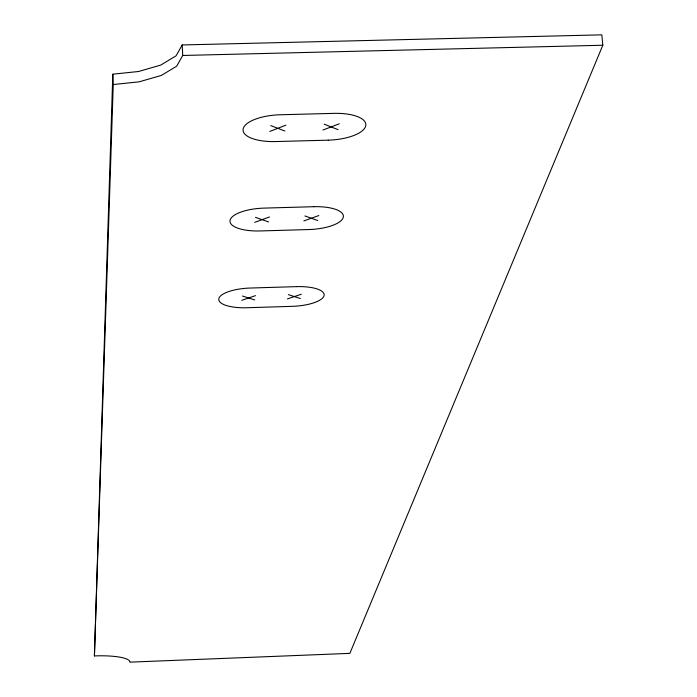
<?xml version="1.0" encoding="UTF-8"?>
<svg xmlns="http://www.w3.org/2000/svg" width="697" height="697" viewBox="0 0 697 697"><rect width="100%" height="100%" fill="white"/><g stroke="black" fill="none" stroke-linecap="round" stroke-linejoin="round"><path stroke-width="1.05" d="M112.809 74.187L94.417 655.921A35.765 7.545 -2.5 0 1 129.86 662.15L349.859 653.368L602.809 45.244L601.842 34.85L182.205 44.956L176.123 55.777L160.789 65.065L138.598 71.495L112.809 74.187L113.254 84.529L94.417 655.921M182.205 44.956L182.736 55.472L176.646 66.224L161.286 75.45L139.069 81.845L113.254 84.529M269.791 131.419L285.892 125.19M322.981 130.017L339.3 123.796M254.71 222.334L269.504 216.959M303.848 220.923L318.843 215.547M241.763 300.32L255.459 295.641M287.434 298.917L301.296 294.239M182.736 55.472L602.809 45.244M242.478 296.033L254.693 299.928M288.34 294.631L300.337 298.525M255.529 217.359L268.624 221.934M304.903 215.948L317.727 220.522M270.758 125.591L284.855 131.019M324.21 124.188L338.001 129.625M296.504 286.633L250.31 288.035A29.866 9.775 -3.2 0 0 218.814 298.804A29.866 9.775 -3.2 0 0 246.912 307.743L292.235 306.34A29.832 9.749 -3.5 0 0 324.053 295.58A29.832 9.749 -3.5 0 0 296.504 286.633M313.833 206.704L264.076 208.107A32.158 11.326 -3.3 0 0 230.036 220.452A32.158 11.326 -3.3 0 0 260.147 230.951L308.884 229.548A32.123 11.3 -3.7 0 0 343.299 217.211A32.123 11.3 -3.7 0 0 313.833 206.704M328.252 140.158L275.542 141.561A34.824 13.287 -3.5 0 1 243.131 129.076A34.824 13.287 -3.5 0 1 280.159 114.77L334.063 113.367A34.789 13.243 -3.9 0 1 365.725 125.852A34.789 13.243 -3.9 0 1 328.252 140.158"/></g></svg>
